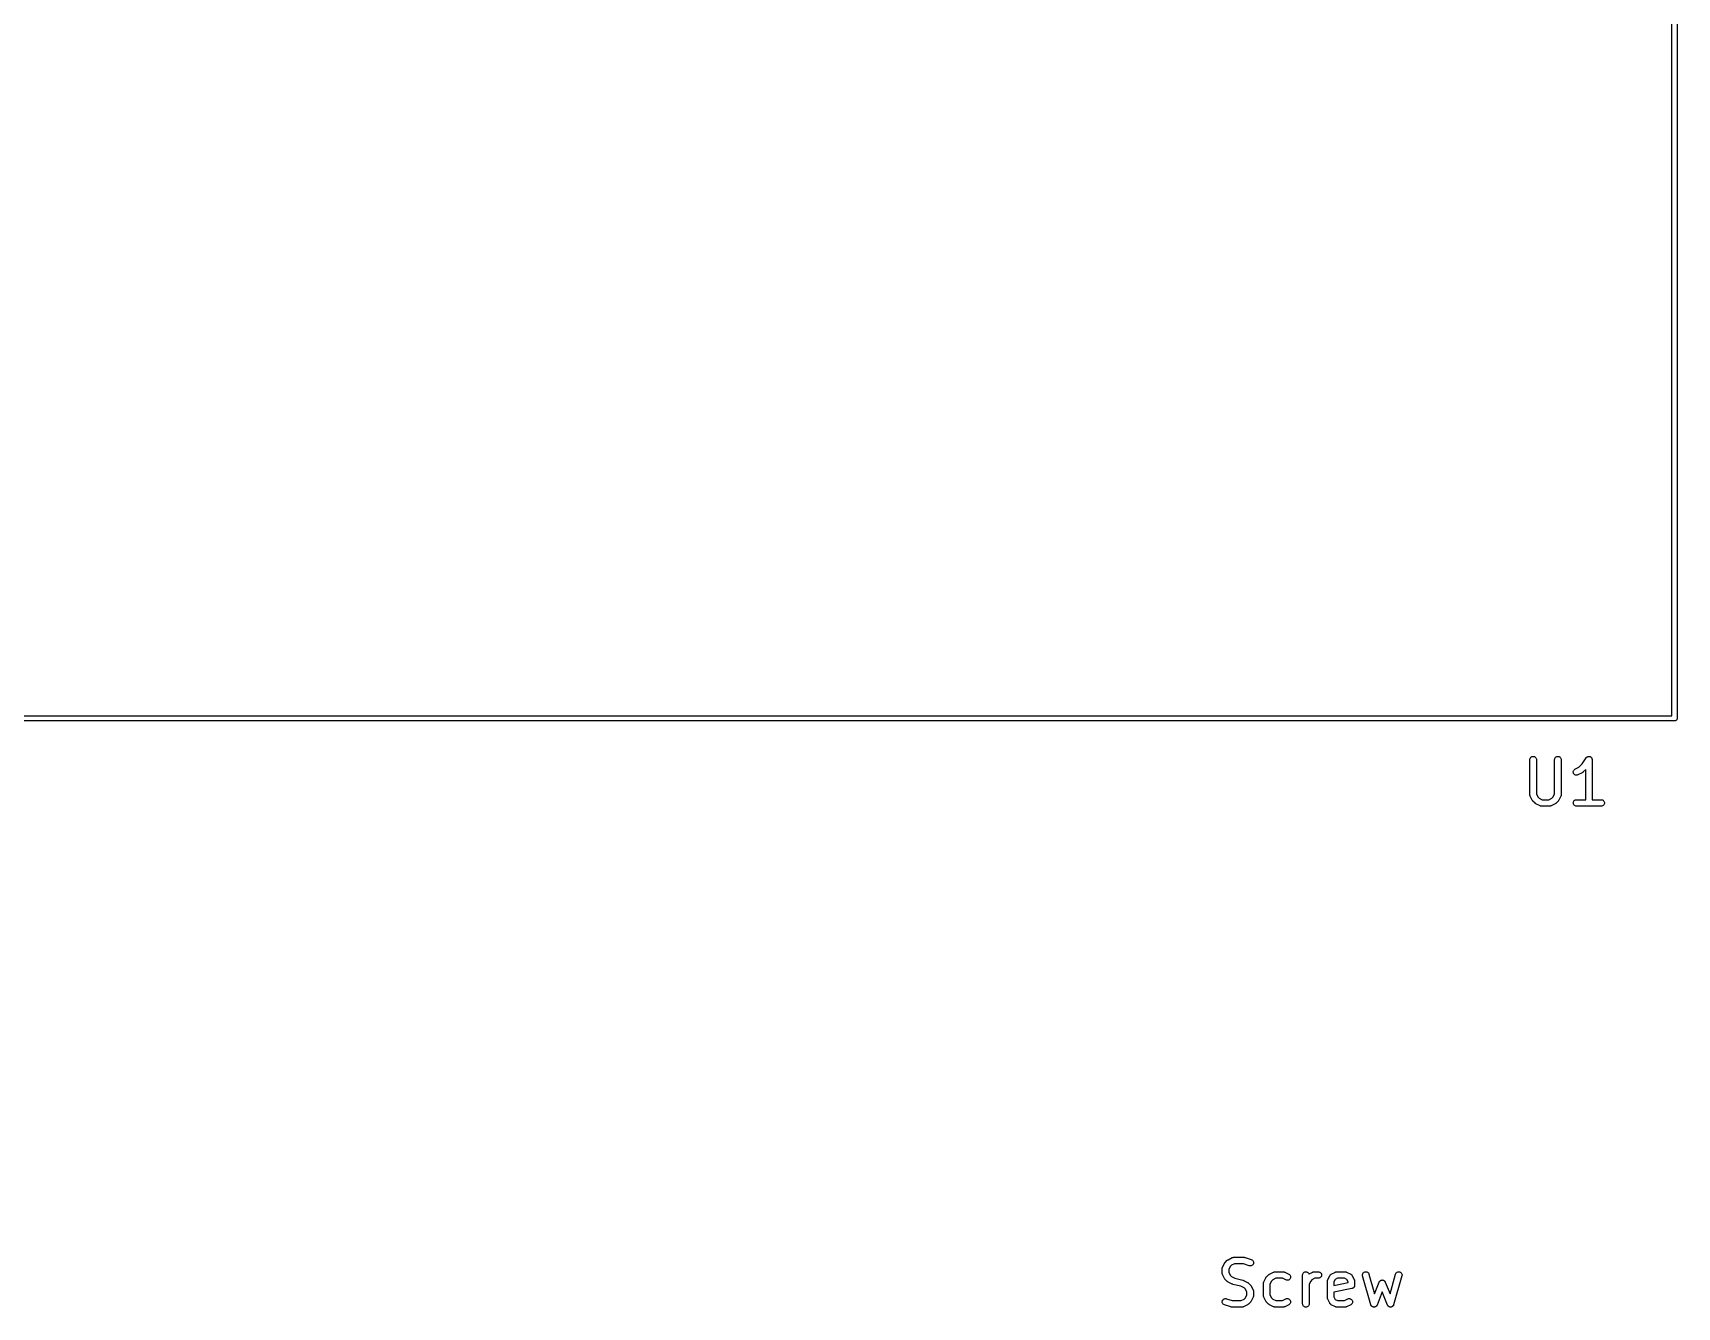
# Model space of a CAD drawing. Extents: x 2.6 to 14.6, y -8.5 to -1.5.
# Drawn here: x 12.909 to 14.403, y -8.12 to -6.962 of the extents above; entities that cross this region are included whole.
import ezdxf

# ---------------------------------------------------------------- set-up
doc = ezdxf.new("R2010")
doc.units = 0
doc.header["$MEASUREMENT"] = 0
doc.layers.add('BLACK', color=7, linetype='CONTINUOUS')

msp = doc.modelspace()

# ---------------------------------------------------------------- linework, layer by layer
at = {"layer": 'BLACK', "linetype": 'CONTINUOUS'}
for p, q in [((14.4035, -6.0494), (14.4035, -7.5846)), ((14.3987, -7.58235), (14.3987, -6.05165)), ((14.401, -7.58708), (11.665, -7.58708)), ((11.6673, -7.58235), (14.3987, -7.58235)), ((14.4011, -7.58709), (14.401, -7.58708)), ((14.4012, -7.58708), (14.4011, -7.58709)), ((14.4016, -7.58704), (14.4012, -7.58708)), ((14.4012, -7.58708), (14.4012, -7.58708)), ((14.402, -7.58691), (14.4016, -7.58704)), ((14.4024, -7.58669), (14.402, -7.58691)), ((14.4028, -7.58639), (14.4024, -7.58669)), ((14.4031, -7.58604), (14.4028, -7.58639)), ((14.4033, -7.58562), (14.4031, -7.58604)), ((14.4034, -7.58518), (14.4033, -7.58562)), ((14.4035, -7.58472), (14.4034, -7.58518)), ((14.4035, -7.5846), (14.4035, -7.58472)), ((14.2703, -7.62054), (14.2706, -7.6201)), ((14.2706, -7.6201), (14.2711, -7.61974)), ((14.2711, -7.61974), (14.2716, -7.61947)), ((14.2716, -7.61947), (14.2721, -7.61931)), ((14.2721, -7.61931), (14.2727, -7.61926)), ((14.2727, -7.61926), (14.2733, -7.61932)), ((14.2733, -7.61932), (14.2738, -7.61949)), ((14.2738, -7.61949), (14.2743, -7.61976)), ((14.2743, -7.61976), (14.2748, -7.62013)), ((14.2748, -7.62013), (14.2751, -7.62058)), ((14.2927, -7.62054), (14.2931, -7.6201)), ((14.2931, -7.6201), (14.2936, -7.61974)), ((14.2936, -7.61974), (14.2941, -7.61947)), ((14.2941, -7.61947), (14.2946, -7.61931)), ((14.2946, -7.61931), (14.2952, -7.61926)), ((14.2952, -7.61926), (14.2958, -7.61932)), ((14.2958, -7.61932), (14.2963, -7.61949)), ((14.2963, -7.61949), (14.2968, -7.61976)), ((14.2968, -7.61976), (14.2973, -7.62013)), ((14.2973, -7.62013), (14.2976, -7.62058)), ((14.3209, -7.62054), (14.3211, -7.62032)), ((14.3211, -7.62032), (14.3212, -7.6201)), ((14.3212, -7.6201), (14.3215, -7.61991)), ((14.3212, -7.6201), (14.3212, -7.6201)), ((14.3212, -7.6201), (14.3212, -7.6201)), ((14.3215, -7.61991), (14.3217, -7.61974)), ((14.3217, -7.61974), (14.322, -7.6196)), ((14.3217, -7.61974), (14.3217, -7.61974)), ((14.3217, -7.61974), (14.3217, -7.61974)), ((14.322, -7.6196), (14.3222, -7.61947)), ((14.3222, -7.61947), (14.3225, -7.61939)), ((14.3222, -7.61947), (14.3222, -7.61947)), ((14.3222, -7.61947), (14.3222, -7.61947)), ((14.3225, -7.61939), (14.3228, -7.61931)), ((14.3228, -7.61931), (14.323, -7.61929)), ((14.3228, -7.61931), (14.3228, -7.61931)), ((14.3228, -7.61931), (14.3228, -7.61931)), ((14.323, -7.61929), (14.3233, -7.61926)), ((14.3233, -7.61926), (14.3233, -7.61926)), ((14.3233, -7.61926), (14.3236, -7.61929)), ((14.3233, -7.61926), (14.3233, -7.61926)), ((14.3236, -7.61929), (14.3239, -7.61932)), ((14.3239, -7.61932), (14.3239, -7.61932)), ((14.3239, -7.61932), (14.3239, -7.61932)), ((14.3239, -7.61932), (14.3242, -7.61941)), ((14.3242, -7.61941), (14.3245, -7.61949)), ((14.3245, -7.61949), (14.3245, -7.61949)), ((14.3245, -7.61949), (14.3245, -7.61949)), ((14.3245, -7.61949), (14.3247, -7.61963)), ((14.3247, -7.61963), (14.325, -7.61976)), ((14.325, -7.61976), (14.325, -7.61977)), ((14.325, -7.61977), (14.325, -7.61977)), ((14.325, -7.61977), (14.3252, -7.61995)), ((14.3252, -7.61995), (14.3254, -7.62013)), ((14.3254, -7.62013), (14.3254, -7.62013)), ((14.3254, -7.62013), (14.3254, -7.62013)), ((14.3254, -7.62013), (14.3256, -7.62037)), ((14.3256, -7.62037), (14.3258, -7.62058)), ((14.2697, -7.62217), (14.2698, -7.6216)), ((14.2697, -7.62221), (14.2697, -7.62217)), ((14.2697, -7.65408), (14.2697, -7.62221)), ((14.2698, -7.6216), (14.27, -7.62105)), ((14.27, -7.62105), (14.2703, -7.62054)), ((14.2751, -7.62058), (14.2754, -7.62109)), ((14.2754, -7.62109), (14.2756, -7.62164)), ((14.2756, -7.62164), (14.2756, -7.62221)), ((14.2756, -7.62221), (14.2756, -7.65339)), ((14.2922, -7.62217), (14.2923, -7.6216)), ((14.2922, -7.62221), (14.2922, -7.62217)), ((14.2922, -7.65339), (14.2922, -7.62221)), ((14.2923, -7.6216), (14.2925, -7.62105)), ((14.2925, -7.62105), (14.2927, -7.62054)), ((14.2976, -7.62058), (14.2979, -7.62109)), ((14.2979, -7.62109), (14.2981, -7.62164)), ((14.2981, -7.62164), (14.2981, -7.62221)), ((14.2981, -7.62221), (14.2981, -7.65408)), ((14.3091, -7.63308), (14.3093, -7.63252)), ((14.3091, -7.63365), (14.3091, -7.63308)), ((14.3092, -7.63422), (14.3091, -7.63365)), ((14.3094, -7.63476), (14.3092, -7.63422)), ((14.3093, -7.63252), (14.3095, -7.63199)), ((14.3097, -7.63525), (14.3094, -7.63476)), ((14.3095, -7.63199), (14.3098, -7.63152)), ((14.3101, -7.63567), (14.3097, -7.63525)), ((14.3098, -7.63152), (14.3103, -7.63113)), ((14.3103, -7.63113), (14.3107, -7.63082)), ((14.3107, -7.63082), (14.3141, -7.62916)), ((14.3171, -7.63423), (14.3134, -7.6361)), ((14.3141, -7.62916), (14.3173, -7.62595)), ((14.3173, -7.63414), (14.3171, -7.63423)), ((14.3173, -7.62595), (14.3209, -7.62057)), ((14.3174, -7.63406), (14.3173, -7.63414)), ((14.3175, -7.63399), (14.3174, -7.63406)), ((14.3176, -7.63392), (14.3175, -7.63399)), ((14.3177, -7.63381), (14.3176, -7.63392)), ((14.3179, -7.6337), (14.3177, -7.63381)), ((14.3204, -7.63122), (14.3179, -7.63367)), ((14.3179, -7.63367), (14.3179, -7.6337)), ((14.3204, -7.65863), (14.3204, -7.63122)), ((14.3209, -7.62057), (14.3209, -7.62054)), ((14.3209, -7.62054), (14.3209, -7.62054)), ((14.3209, -7.62054), (14.3209, -7.62054)), ((14.3209, -7.62054), (14.3209, -7.62054)), ((14.3258, -7.62058), (14.3258, -7.62058)), ((14.3258, -7.62058), (14.3258, -7.62058)), ((14.3258, -7.62058), (14.3259, -7.62086)), ((14.3259, -7.62086), (14.326, -7.62109)), ((14.326, -7.62109), (14.326, -7.62109)), ((14.326, -7.62109), (14.326, -7.62109)), ((14.326, -7.62109), (14.3261, -7.62137)), ((14.3261, -7.62137), (14.3262, -7.62164)), ((14.3262, -7.62164), (14.3262, -7.62164)), ((14.3262, -7.62164), (14.3262, -7.62164)), ((14.3262, -7.62164), (14.3262, -7.62193)), ((14.3262, -7.62193), (14.3263, -7.62221)), ((14.3263, -7.62221), (14.3263, -7.65863)), ((14.3106, -7.63601), (14.3101, -7.63567)), ((14.3111, -7.63625), (14.3106, -7.63601)), ((14.3117, -7.63639), (14.3111, -7.63625)), ((14.3122, -7.63641), (14.3117, -7.63639)), ((14.3128, -7.63632), (14.3122, -7.63641)), ((14.3133, -7.63612), (14.3128, -7.63632)), ((14.3134, -7.6361), (14.3133, -7.63612)), ((14.2697, -7.65417), (14.2697, -7.65408)), ((14.2697, -7.65426), (14.2697, -7.65417)), ((14.2698, -7.65446), (14.2697, -7.65426)), ((14.2698, -7.65466), (14.2698, -7.65446)), ((14.2698, -7.65474), (14.2698, -7.65466)), ((14.2698, -7.65483), (14.2698, -7.65474)), ((14.2699, -7.65501), (14.2698, -7.65483)), ((14.27, -7.65521), (14.2699, -7.65501)), ((14.27, -7.65528), (14.27, -7.65521)), ((14.27, -7.65537), (14.27, -7.65528)), ((14.27, -7.6554), (14.27, -7.65537)), ((14.2719, -7.65915), (14.27, -7.6554)), ((14.272, -7.65929), (14.2719, -7.65915)), ((14.2721, -7.65944), (14.272, -7.65929)), ((14.2722, -7.65954), (14.2721, -7.65944)), ((14.2722, -7.65964), (14.2722, -7.65954)), ((14.2723, -7.65976), (14.2722, -7.65964)), ((14.2724, -7.65989), (14.2723, -7.65976)), ((14.2725, -7.65992), (14.2724, -7.65989)), ((14.2744, -7.6618), (14.2725, -7.65992)), ((14.2745, -7.6619), (14.2744, -7.6618)), ((14.2746, -7.66202), (14.2745, -7.6619)), ((14.2747, -7.66208), (14.2746, -7.66202)), ((14.2748, -7.66216), (14.2747, -7.66208)), ((14.2749, -7.66224), (14.2748, -7.66216)), ((14.2751, -7.66233), (14.2749, -7.66224)), ((14.2751, -7.66235), (14.2751, -7.66233)), ((14.2789, -7.66422), (14.2751, -7.66235)), ((14.2756, -7.65339), (14.277, -7.65608)), ((14.277, -7.65608), (14.2782, -7.65728)), ((14.2782, -7.65728), (14.2809, -7.65863)), ((14.2789, -7.66425), (14.2789, -7.66422)), ((14.279, -7.6643), (14.2789, -7.66425)), ((14.2792, -7.66436), (14.279, -7.6643)), ((14.2794, -7.66443), (14.2792, -7.66436)), ((14.2795, -7.66444), (14.2794, -7.66443)), ((14.2796, -7.66447), (14.2795, -7.66444)), ((14.2798, -7.66449), (14.2796, -7.66447)), ((14.28, -7.66453), (14.2798, -7.66449)), ((14.2801, -7.66452), (14.28, -7.66453)), ((14.2801, -7.66453), (14.2801, -7.66452)), ((14.2802, -7.66453), (14.2801, -7.66453)), ((14.2877, -7.66453), (14.2802, -7.66453)), ((14.2809, -7.65863), (14.287, -7.65863)), ((14.287, -7.65863), (14.2897, -7.65728)), ((14.2878, -7.66453), (14.2877, -7.66453)), ((14.2879, -7.66453), (14.2878, -7.66453)), ((14.2881, -7.6645), (14.2879, -7.66453)), ((14.2883, -7.66448), (14.2881, -7.6645)), ((14.2884, -7.66444), (14.2883, -7.66445)), ((14.2883, -7.66445), (14.2883, -7.66448)), ((14.2886, -7.66437), (14.2884, -7.66444)), ((14.2888, -7.66431), (14.2886, -7.66437)), ((14.2889, -7.66427), (14.2888, -7.66431)), ((14.289, -7.66424), (14.2889, -7.66427)), ((14.2928, -7.66235), (14.289, -7.66422)), ((14.289, -7.66422), (14.289, -7.66424)), ((14.2897, -7.65728), (14.2909, -7.65608)), ((14.2909, -7.65608), (14.2922, -7.65339)), ((14.2929, -7.66226), (14.2928, -7.66235)), ((14.293, -7.66218), (14.2929, -7.66226)), ((14.2931, -7.66211), (14.293, -7.66218)), ((14.2932, -7.66204), (14.2931, -7.66211)), ((14.2934, -7.66193), (14.2932, -7.66204)), ((14.2935, -7.66182), (14.2934, -7.66193)), ((14.2954, -7.65992), (14.2935, -7.6618)), ((14.2935, -7.6618), (14.2935, -7.66182)), ((14.2955, -7.65979), (14.2954, -7.65992)), ((14.2956, -7.65967), (14.2955, -7.65979)), ((14.2957, -7.65957), (14.2956, -7.65967)), ((14.2958, -7.65947), (14.2957, -7.65957)), ((14.2959, -7.65919), (14.2958, -7.65933)), ((14.2958, -7.65933), (14.2958, -7.65947)), ((14.296, -7.65915), (14.2959, -7.65919)), ((14.2978, -7.6554), (14.296, -7.65915)), ((14.2979, -7.65532), (14.2978, -7.6554)), ((14.298, -7.65505), (14.2979, -7.65525)), ((14.2979, -7.65525), (14.2979, -7.65532)), ((14.2981, -7.6547), (14.298, -7.65478)), ((14.298, -7.65478), (14.298, -7.65487)), ((14.298, -7.65487), (14.298, -7.65505)), ((14.2981, -7.65408), (14.2981, -7.65412)), ((14.2981, -7.65412), (14.2981, -7.65421)), ((14.2981, -7.65421), (14.2981, -7.6543)), ((14.2981, -7.6543), (14.2981, -7.6545)), ((14.2981, -7.6545), (14.2981, -7.6547)), ((14.3091, -7.66156), (14.3092, -7.66099)), ((14.3092, -7.66214), (14.3091, -7.66156)), ((14.3092, -7.66099), (14.3093, -7.66044)), ((14.3093, -7.66269), (14.3092, -7.66214)), ((14.3093, -7.66044), (14.3096, -7.65993)), ((14.3096, -7.6632), (14.3093, -7.66269)), ((14.3096, -7.65993), (14.31, -7.65949)), ((14.3099, -7.66365), (14.3096, -7.6632)), ((14.3104, -7.66402), (14.3099, -7.66365)), ((14.31, -7.65949), (14.3104, -7.65912)), ((14.3104, -7.65912), (14.3109, -7.65885)), ((14.3109, -7.6643), (14.3104, -7.66402)), ((14.3109, -7.65885), (14.3115, -7.65869)), ((14.3114, -7.66447), (14.3109, -7.6643)), ((14.312, -7.66453), (14.3114, -7.66447)), ((14.3115, -7.65869), (14.3121, -7.65863)), ((14.3121, -7.66453), (14.312, -7.66453)), ((14.3121, -7.65863), (14.3204, -7.65863)), ((14.3346, -7.66453), (14.3121, -7.66453)), ((14.3263, -7.65863), (14.3346, -7.65863)), ((14.3346, -7.65863), (14.3346, -7.65863)), ((14.3346, -7.65863), (14.3352, -7.65869)), ((14.3351, -7.66448), (14.3346, -7.66453)), ((14.3357, -7.66431), (14.3351, -7.66448)), ((14.3352, -7.65869), (14.3357, -7.65887)), ((14.3357, -7.65887), (14.3362, -7.65915)), ((14.3362, -7.66404), (14.3357, -7.66431)), ((14.3362, -7.65915), (14.3367, -7.65952)), ((14.3366, -7.66368), (14.3362, -7.66404)), ((14.337, -7.66323), (14.3366, -7.66368)), ((14.3367, -7.65952), (14.337, -7.65997)), ((14.337, -7.65997), (14.3373, -7.66048)), ((14.3373, -7.66273), (14.337, -7.66323)), ((14.3373, -7.66048), (14.3375, -7.66103)), ((14.3374, -7.66218), (14.3373, -7.66273)), ((14.3375, -7.6616), (14.3374, -7.66218)), ((14.3375, -7.66103), (14.3375, -7.6616)), ((13.9904, -8.08367), (13.9923, -8.07992)), ((13.9923, -8.07988), (13.9924, -8.07974)), ((13.9923, -8.07992), (13.9923, -8.07988)), ((13.9924, -8.07974), (13.9925, -8.07959)), ((13.9925, -8.07959), (13.9926, -8.0795)), ((13.9926, -8.0794), (13.9928, -8.07928)), ((13.9926, -8.0795), (13.9926, -8.0794)), ((13.9928, -8.07928), (13.9929, -8.07915)), ((13.9929, -8.07915), (13.9947, -8.07727)), ((13.9947, -8.07727), (13.9948, -8.07725)), ((13.9948, -8.07725), (13.9949, -8.07714)), ((13.9949, -8.07714), (13.995, -8.07703)), ((13.995, -8.07703), (13.9951, -8.07696)), ((13.9951, -8.07696), (13.9952, -8.07689)), ((13.9952, -8.07689), (13.9954, -8.07681)), ((13.9954, -8.07681), (13.9955, -8.07672)), ((13.9955, -8.07672), (13.9992, -8.07485)), ((13.9974, -8.08299), (13.996, -8.08568)), ((13.9986, -8.08179), (13.9974, -8.08299)), ((14.0013, -8.08044), (13.9986, -8.08179)), ((13.9992, -8.07485), (13.9993, -8.07483)), ((13.9993, -8.07483), (13.9994, -8.0748)), ((13.9994, -8.07476), (13.9996, -8.0747)), ((13.9994, -8.0748), (13.9994, -8.07476)), ((13.9996, -8.0747), (13.9998, -8.07463)), ((13.9998, -8.07463), (13.9999, -8.07462)), ((13.9999, -8.07462), (14, -8.07459)), ((14, -8.07459), (14.0002, -8.07457)), ((14.0002, -8.07457), (14.0004, -8.07454)), ((14.0004, -8.07454), (14.0005, -8.07454)), ((14.0005, -8.07454), (14.0006, -8.07453)), ((14.0006, -8.07453), (14.0099, -8.07453)), ((14.0095, -8.08044), (14.0013, -8.08044)), ((14.0146, -8.08216), (14.0095, -8.08044)), ((14.0099, -8.07453), (14.01, -8.07453)), ((14.01, -8.07453), (14.0102, -8.07455)), ((14.0102, -8.07455), (14.0103, -8.07456)), ((14.0103, -8.07456), (14.0104, -8.07459)), ((14.0104, -8.07459), (14.0106, -8.0746)), ((14.0106, -8.0746), (14.0107, -8.07465)), ((14.0107, -8.07465), (14.0109, -8.07469)), ((14.0109, -8.07469), (14.0165, -8.07656)), ((14.0152, -8.08229), (14.0146, -8.08216)), ((14.0158, -8.08231), (14.0152, -8.08229)), ((14.0163, -8.08221), (14.0158, -8.08231)), ((14.0169, -8.08201), (14.0163, -8.08221)), ((14.0165, -8.07656), (14.0165, -8.07657)), ((14.0165, -8.07657), (14.0171, -8.07682)), ((14.0174, -8.0817), (14.0169, -8.08201)), ((14.0171, -8.07682), (14.0175, -8.07716)), ((14.0178, -8.08131), (14.0174, -8.0817)), ((14.0175, -8.07716), (14.0179, -8.07758)), ((14.0181, -8.08084), (14.0178, -8.08131)), ((14.0179, -8.07758), (14.0182, -8.07807)), ((14.0184, -8.08032), (14.0181, -8.08084)), ((14.0182, -8.07807), (14.0184, -8.07861)), ((14.0184, -8.07861), (14.0185, -8.07918)), ((14.0185, -8.07975), (14.0184, -8.08032)), ((14.0185, -8.07918), (14.0185, -8.07975)), ((13.9901, -8.08477), (13.9902, -8.08457)), ((13.9901, -8.08486), (13.9901, -8.08477)), ((13.9901, -8.08495), (13.9901, -8.08486)), ((13.9901, -8.08499), (13.9901, -8.08495)), ((13.9901, -8.08874), (13.9901, -8.08499)), ((13.9901, -8.08882), (13.9901, -8.08874)), ((13.9901, -8.08891), (13.9901, -8.08882)), ((13.9902, -8.08911), (13.9901, -8.08891)), ((13.9902, -8.0842), (13.9903, -8.08402)), ((13.9902, -8.08429), (13.9902, -8.0842)), ((13.9902, -8.08437), (13.9902, -8.08429)), ((13.9902, -8.08457), (13.9902, -8.08437)), ((13.9902, -8.08931), (13.9902, -8.08911)), ((13.9902, -8.08939), (13.9902, -8.08931)), ((13.9902, -8.08948), (13.9902, -8.08939)), ((13.9903, -8.08967), (13.9902, -8.08948)), ((13.9903, -8.08402), (13.9904, -8.08382)), ((13.9903, -8.08986), (13.9903, -8.08967)), ((13.9904, -8.08994), (13.9903, -8.08986)), ((13.9904, -8.08375), (13.9904, -8.08367)), ((13.9904, -8.08382), (13.9904, -8.08375)), ((13.9904, -8.09002), (13.9904, -8.08994)), ((13.9904, -8.09006), (13.9904, -8.09002)), ((13.9923, -8.09381), (13.9904, -8.09006)), ((13.9924, -8.09395), (13.9923, -8.09381)), ((13.9925, -8.09409), (13.9924, -8.09395)), ((13.9925, -8.09419), (13.9925, -8.09409)), ((13.9926, -8.09429), (13.9925, -8.09419)), ((13.9927, -8.09441), (13.9926, -8.09429)), ((13.9928, -8.09454), (13.9927, -8.09441)), ((13.9929, -8.09457), (13.9928, -8.09454)), ((13.9947, -8.09645), (13.9929, -8.09457)), ((13.9949, -8.09655), (13.9947, -8.09645)), ((13.995, -8.09667), (13.9949, -8.09655)), ((13.9951, -8.09674), (13.995, -8.09667)), ((13.9952, -8.09681), (13.9951, -8.09674)), ((13.9953, -8.09689), (13.9952, -8.09681)), ((13.9955, -8.09698), (13.9953, -8.09689)), ((13.9955, -8.097), (13.9955, -8.09698)), ((13.9992, -8.09888), (13.9955, -8.097)), ((13.996, -8.08568), (13.996, -8.08804)), ((13.996, -8.08804), (13.9974, -8.09074)), ((13.9974, -8.09074), (13.9986, -8.09193)), ((13.9986, -8.09193), (14.0016, -8.09345)), ((14.0016, -8.09345), (14.0088, -8.09525)), ((14.0088, -8.09525), (14.0088, -8.09526)), ((14.0088, -8.09526), (14.0088, -8.09526)), ((14.0088, -8.09526), (14.0089, -8.09526)), ((14.0089, -8.09526), (14.0091, -8.09536)), ((14.0091, -8.09536), (14.0094, -8.09546)), ((14.0094, -8.09546), (14.0094, -8.09546)), ((14.0094, -8.09546), (14.0094, -8.09547)), ((14.0094, -8.09547), (14.0131, -8.09734)), ((14.0131, -8.09734), (14.0132, -8.09736)), ((14.0132, -8.09736), (14.0133, -8.09745)), ((14.0133, -8.09745), (14.0135, -8.09753)), ((14.0135, -8.09753), (14.0136, -8.09761)), ((14.0136, -8.09761), (14.0137, -8.09768)), ((14.0137, -8.09768), (14.0138, -8.09779)), ((14.0138, -8.09779), (14.0139, -8.0979)), ((14.0139, -8.0979), (14.0158, -8.09977)), ((14.0276, -8.0979), (14.0277, -8.0977)), ((14.0276, -8.09798), (14.0276, -8.0979)), ((14.0276, -8.09807), (14.0276, -8.09798)), ((14.0276, -8.09811), (14.0276, -8.09807)), ((14.0276, -8.10936), (14.0276, -8.09811)), ((14.0277, -8.09733), (14.0278, -8.09714)), ((14.0277, -8.09741), (14.0277, -8.09733)), ((14.0277, -8.0975), (14.0277, -8.09741)), ((14.0277, -8.0977), (14.0277, -8.0975)), ((14.0278, -8.09714), (14.0279, -8.09695)), ((14.0279, -8.09679), (14.0298, -8.09304)), ((14.0279, -8.09687), (14.0279, -8.09679)), ((14.0279, -8.09695), (14.0279, -8.09687)), ((14.0298, -8.093), (14.0299, -8.09286)), ((14.0298, -8.09304), (14.0298, -8.093)), ((14.0299, -8.09286), (14.03, -8.09272)), ((14.03, -8.09272), (14.0301, -8.09262)), ((14.0301, -8.09252), (14.0302, -8.0924)), ((14.0301, -8.09262), (14.0301, -8.09252)), ((14.0302, -8.0924), (14.0304, -8.09227)), ((14.0304, -8.09227), (14.0322, -8.0904)), ((14.0322, -8.0904), (14.0323, -8.09037)), ((14.0323, -8.09037), (14.0324, -8.09027)), ((14.0324, -8.09027), (14.0325, -8.09015)), ((14.0325, -8.09015), (14.0326, -8.09009)), ((14.0326, -8.09009), (14.0327, -8.09001)), ((14.0327, -8.09001), (14.0329, -8.08993)), ((14.0329, -8.08993), (14.033, -8.08984)), ((14.033, -8.08984), (14.0367, -8.08797)), ((14.0349, -8.09611), (14.0335, -8.09881)), ((14.0361, -8.09491), (14.0349, -8.09611)), ((14.0388, -8.09356), (14.0361, -8.09491)), ((14.0367, -8.08797), (14.0368, -8.08795)), ((14.0368, -8.08795), (14.0369, -8.08792)), ((14.0369, -8.08788), (14.0371, -8.08782)), ((14.0369, -8.08792), (14.0369, -8.08788)), ((14.0371, -8.08782), (14.0373, -8.08775)), ((14.0373, -8.08775), (14.0374, -8.08774)), ((14.0374, -8.08774), (14.0375, -8.08771)), ((14.0375, -8.08771), (14.0377, -8.08769)), ((14.0377, -8.08769), (14.0379, -8.08766)), ((14.0379, -8.08766), (14.038, -8.08767)), ((14.038, -8.08767), (14.0381, -8.08766)), ((14.0381, -8.08766), (14.0456, -8.08766)), ((14.0449, -8.09356), (14.0388, -8.09356)), ((14.048, -8.09513), (14.0449, -8.09356)), ((14.0456, -8.08766), (14.0457, -8.08767)), ((14.0456, -8.08766), (14.0456, -8.08766)), ((14.0457, -8.08767), (14.0458, -8.08767)), ((14.0458, -8.08767), (14.046, -8.0877)), ((14.046, -8.0877), (14.0462, -8.08772)), ((14.0462, -8.08772), (14.0463, -8.08775)), ((14.0463, -8.08775), (14.0463, -8.08776)), ((14.0463, -8.08776), (14.0465, -8.08784)), ((14.0465, -8.08784), (14.0467, -8.0879)), ((14.0467, -8.0879), (14.0468, -8.08794)), ((14.0468, -8.08794), (14.0469, -8.08797)), ((14.0469, -8.08797), (14.0506, -8.08984)), ((14.0485, -8.09533), (14.048, -8.09513)), ((14.0491, -8.09543), (14.0485, -8.09533)), ((14.0497, -8.09542), (14.0491, -8.09543)), ((14.0502, -8.09529), (14.0497, -8.09542)), ((14.0508, -8.09506), (14.0502, -8.09529)), ((14.0506, -8.08984), (14.0507, -8.08986)), ((14.0507, -8.08986), (14.0512, -8.09018)), ((14.0512, -8.09473), (14.0508, -8.09506)), ((14.0512, -8.09018), (14.0516, -8.09058)), ((14.0516, -8.09431), (14.0512, -8.09473)), ((14.0516, -8.09058), (14.0519, -8.09105)), ((14.0519, -8.09382), (14.0516, -8.09431)), ((14.0519, -8.09105), (14.0521, -8.09158)), ((14.0522, -8.09329), (14.0519, -8.09382)), ((14.0521, -8.09158), (14.0522, -8.09214)), ((14.0522, -8.09214), (14.0523, -8.09272)), ((14.0523, -8.09272), (14.0522, -8.09329)), ((14.0632, -8.09057), (14.0633, -8.09)), ((14.0632, -8.09061), (14.0632, -8.09057)), ((14.0632, -8.11686), (14.0632, -8.09061)), ((14.0633, -8.09), (14.0635, -8.08945)), ((14.0635, -8.08945), (14.0638, -8.08894)), ((14.0638, -8.08894), (14.0641, -8.0885)), ((14.0641, -8.0885), (14.0646, -8.08814)), ((14.0646, -8.08814), (14.0651, -8.08787)), ((14.0651, -8.08787), (14.0656, -8.08771)), ((14.0656, -8.08771), (14.0662, -8.08766)), ((14.0662, -8.08766), (14.0668, -8.08772)), ((14.0668, -8.08772), (14.0673, -8.08789)), ((14.0673, -8.08789), (14.0678, -8.08816)), ((14.0678, -8.08816), (14.0683, -8.08853)), ((14.0683, -8.08853), (14.0686, -8.08898)), ((14.0686, -8.08898), (14.0689, -8.08949)), ((14.0689, -8.08949), (14.069, -8.08967)), ((14.069, -8.08967), (14.0724, -8.08797)), ((14.0705, -8.09611), (14.0691, -8.09881)), ((14.0717, -8.09491), (14.0705, -8.09611)), ((14.0744, -8.09356), (14.0717, -8.09491)), ((14.0724, -8.08795), (14.0725, -8.08792)), ((14.0724, -8.08797), (14.0724, -8.08795)), ((14.0725, -8.08792), (14.0726, -8.08788)), ((14.0726, -8.08788), (14.0728, -8.08782)), ((14.0728, -8.08782), (14.0729, -8.08775)), ((14.0729, -8.08775), (14.073, -8.08774)), ((14.073, -8.08774), (14.0731, -8.08771)), ((14.0731, -8.08771), (14.0733, -8.08769)), ((14.0733, -8.08769), (14.0735, -8.08766)), ((14.0735, -8.08766), (14.0736, -8.08767)), ((14.0736, -8.08767), (14.0737, -8.08766)), ((14.0737, -8.08766), (14.0774, -8.08766)), ((14.0774, -8.09356), (14.0744, -8.09356)), ((14.0774, -8.08766), (14.0775, -8.08766)), ((14.078, -8.09351), (14.0774, -8.09356)), ((14.0775, -8.08766), (14.078, -8.08772)), ((14.078, -8.08772), (14.0786, -8.0879)), ((14.0786, -8.09334), (14.078, -8.09351)), ((14.0786, -8.0879), (14.0791, -8.08817)), ((14.0791, -8.09307), (14.0786, -8.09334)), ((14.0791, -8.08817), (14.0795, -8.08854)), ((14.0795, -8.09271), (14.0791, -8.09307)), ((14.0795, -8.08854), (14.0799, -8.08899)), ((14.0799, -8.09226), (14.0795, -8.09271)), ((14.0799, -8.08899), (14.0802, -8.0895)), ((14.0802, -8.09176), (14.0799, -8.09226)), ((14.0802, -8.0895), (14.0803, -8.09006)), ((14.0803, -8.0912), (14.0802, -8.09176)), ((14.0803, -8.09006), (14.0804, -8.09063)), ((14.0804, -8.09063), (14.0803, -8.0912)), ((14.0857, -8.09602), (14.0858, -8.09582)), ((14.0857, -8.09611), (14.0857, -8.09602)), ((14.0857, -8.09619), (14.0857, -8.09611)), ((14.0857, -8.09624), (14.0857, -8.09619)), ((14.0857, -8.11123), (14.0857, -8.09624)), ((14.0858, -8.09545), (14.0859, -8.09526)), ((14.0858, -8.09554), (14.0858, -8.09545)), ((14.0858, -8.09562), (14.0858, -8.09554)), ((14.0858, -8.09582), (14.0858, -8.09562)), ((14.0859, -8.09526), (14.086, -8.09507)), ((14.086, -8.09491), (14.0879, -8.09117)), ((14.086, -8.095), (14.086, -8.09491)), ((14.086, -8.09507), (14.086, -8.095)), ((14.0879, -8.09113), (14.088, -8.09107)), ((14.0879, -8.09117), (14.0879, -8.09113)), ((14.088, -8.09102), (14.0881, -8.09083)), ((14.088, -8.09107), (14.088, -8.09102)), ((14.0881, -8.09083), (14.0883, -8.09064)), ((14.0883, -8.09055), (14.0885, -8.09039)), ((14.0883, -8.0906), (14.0883, -8.09055)), ((14.0883, -8.09064), (14.0883, -8.0906)), ((14.0885, -8.09039), (14.0887, -8.09023)), ((14.0887, -8.0902), (14.0888, -8.09015)), ((14.0887, -8.09023), (14.0887, -8.0902)), ((14.0888, -8.09015), (14.0889, -8.09003)), ((14.0889, -8.09003), (14.0891, -8.0899)), ((14.0891, -8.0899), (14.0892, -8.08988)), ((14.0892, -8.08984), (14.093, -8.08797)), ((14.0892, -8.08988), (14.0892, -8.08984)), ((14.0928, -8.09469), (14.0916, -8.09693)), ((14.0916, -8.09693), (14.0916, -8.10013)), ((14.0916, -8.10013), (14.1045, -8.09756)), ((14.095, -8.09356), (14.0928, -8.09469)), ((14.093, -8.08795), (14.0931, -8.08792)), ((14.093, -8.08797), (14.093, -8.08795)), ((14.0931, -8.08792), (14.0932, -8.08788)), ((14.0932, -8.08788), (14.0934, -8.08782)), ((14.0934, -8.08782), (14.0936, -8.08775)), ((14.0936, -8.08775), (14.0937, -8.08774)), ((14.0937, -8.08771), (14.0939, -8.08769)), ((14.0937, -8.08774), (14.0937, -8.08771)), ((14.0939, -8.08769), (14.0941, -8.08766)), ((14.0941, -8.08766), (14.0942, -8.08767)), ((14.0942, -8.08767), (14.0943, -8.08766)), ((14.0943, -8.08766), (14.1018, -8.08766)), ((14.1011, -8.09356), (14.095, -8.09356)), ((14.1034, -8.09469), (14.1011, -8.09356)), ((14.1018, -8.08766), (14.1019, -8.08767)), ((14.1018, -8.08766), (14.1018, -8.08766)), ((14.1019, -8.08767), (14.102, -8.08767)), ((14.102, -8.08767), (14.1022, -8.0877)), ((14.1022, -8.0877), (14.1024, -8.08772)), ((14.1024, -8.08772), (14.1025, -8.08775)), ((14.1025, -8.08775), (14.1026, -8.08776)), ((14.1026, -8.08776), (14.1028, -8.08784)), ((14.1028, -8.08784), (14.103, -8.0879)), ((14.103, -8.0879), (14.103, -8.08794)), ((14.103, -8.08794), (14.1031, -8.08797)), ((14.1031, -8.08797), (14.1069, -8.08984)), ((14.1045, -8.09693), (14.1034, -8.09469)), ((14.1045, -8.09756), (14.1045, -8.09693)), ((14.1069, -8.08984), (14.1069, -8.08986)), ((14.1069, -8.08986), (14.107, -8.0899)), ((14.107, -8.0899), (14.107, -8.08992)), ((14.107, -8.08992), (14.1072, -8.09005)), ((14.1072, -8.09005), (14.1074, -8.09018)), ((14.1074, -8.09018), (14.1074, -8.09022)), ((14.1074, -8.09022), (14.1075, -8.09026)), ((14.1075, -8.09026), (14.1077, -8.09042)), ((14.1077, -8.09042), (14.1078, -8.09058)), ((14.1078, -8.09058), (14.1078, -8.09063)), ((14.1078, -8.09063), (14.1079, -8.09068)), ((14.1079, -8.09068), (14.108, -8.09087)), ((14.108, -8.09087), (14.1081, -8.09105)), ((14.1081, -8.09105), (14.1082, -8.09111)), ((14.1082, -8.09111), (14.1082, -8.09117)), ((14.1082, -8.09117), (14.1101, -8.09491)), ((14.1101, -8.09491), (14.1101, -8.09495)), ((14.1101, -8.09495), (14.1101, -8.09503)), ((14.1101, -8.09503), (14.1102, -8.09511)), ((14.1102, -8.09511), (14.1102, -8.0953)), ((14.1102, -8.0953), (14.1103, -8.09549)), ((14.1103, -8.09549), (14.1103, -8.09558)), ((14.1103, -8.09558), (14.1103, -8.09566)), ((14.1103, -8.09566), (14.1103, -8.09586)), ((14.1103, -8.09586), (14.1104, -8.09606)), ((14.1104, -8.09606), (14.1104, -8.09615)), ((14.1104, -8.09615), (14.1104, -8.09624)), ((14.1104, -8.09624), (14.1104, -8.09998)), ((14.1176, -8.09024), (14.1178, -8.08968)), ((14.1176, -8.09081), (14.1176, -8.09024)), ((14.1177, -8.09138), (14.1176, -8.09081)), ((14.1177, -8.09142), (14.1177, -8.09138)), ((14.1252, -8.11767), (14.1177, -8.09142)), ((14.1178, -8.08968), (14.118, -8.08915)), ((14.118, -8.08915), (14.1183, -8.08868)), ((14.1183, -8.08868), (14.1187, -8.08828)), ((14.1187, -8.08828), (14.1192, -8.08797)), ((14.1192, -8.08797), (14.1198, -8.08777)), ((14.1198, -8.08777), (14.1203, -8.08767)), ((14.1203, -8.08767), (14.1209, -8.08768)), ((14.1209, -8.08768), (14.1215, -8.0878)), ((14.1215, -8.0878), (14.122, -8.08803)), ((14.122, -8.08803), (14.1225, -8.08836)), ((14.1225, -8.08836), (14.1229, -8.08878)), ((14.1229, -8.08878), (14.1232, -8.08926)), ((14.1232, -8.08926), (14.1234, -8.0898)), ((14.1234, -8.0898), (14.1285, -8.10774)), ((14.1285, -8.10774), (14.1328, -8.09701)), ((14.1328, -8.09695), (14.1329, -8.09692)), ((14.1328, -8.09698), (14.1328, -8.09695)), ((14.1328, -8.09701), (14.1328, -8.09698)), ((14.1329, -8.09692), (14.133, -8.09669)), ((14.133, -8.09669), (14.1331, -8.09647)), ((14.1331, -8.09642), (14.1333, -8.09622)), ((14.1331, -8.09644), (14.1331, -8.09642)), ((14.1331, -8.09647), (14.1331, -8.09644)), ((14.1333, -8.09622), (14.1335, -8.09602)), ((14.1335, -8.09598), (14.1337, -8.09582)), ((14.1335, -8.096), (14.1335, -8.09598)), ((14.1335, -8.09602), (14.1335, -8.096)), ((14.1337, -8.09582), (14.1339, -8.09566)), ((14.1339, -8.09564), (14.134, -8.09562)), ((14.1339, -8.09566), (14.1339, -8.09564)), ((14.134, -8.09562), (14.1342, -8.09551)), ((14.1342, -8.09551), (14.1344, -8.09538)), ((14.1344, -8.09537), (14.1345, -8.09536)), ((14.1344, -8.09538), (14.1344, -8.09537)), ((14.1345, -8.09536), (14.1347, -8.09529)), ((14.1347, -8.09529), (14.135, -8.09522)), ((14.135, -8.0952), (14.1353, -8.09518)), ((14.135, -8.09521), (14.135, -8.0952)), ((14.135, -8.09522), (14.135, -8.09521)), ((14.1353, -8.09518), (14.1355, -8.09516)), ((14.1355, -8.09516), (14.1356, -8.09516)), ((14.1356, -8.09516), (14.1356, -8.09516)), ((14.1356, -8.09516), (14.1359, -8.09519)), ((14.1359, -8.09519), (14.1361, -8.09521)), ((14.1361, -8.09521), (14.1361, -8.09522)), ((14.1361, -8.09522), (14.1362, -8.09522)), ((14.1362, -8.09522), (14.1364, -8.0953)), ((14.1364, -8.0953), (14.1367, -8.09538)), ((14.1367, -8.09538), (14.1367, -8.09539)), ((14.1367, -8.09539), (14.1367, -8.0954)), ((14.1367, -8.0954), (14.137, -8.09552)), ((14.137, -8.09552), (14.1372, -8.09564)), ((14.1372, -8.09564), (14.1372, -8.09566)), ((14.1372, -8.09566), (14.1372, -8.09568)), ((14.1372, -8.09568), (14.1374, -8.09584)), ((14.1374, -8.09584), (14.1376, -8.09601)), ((14.1376, -8.09601), (14.1376, -8.09603)), ((14.1376, -8.09603), (14.1377, -8.09605)), ((14.1377, -8.09605), (14.1378, -8.09625)), ((14.1378, -8.09625), (14.138, -8.09645)), ((14.138, -8.09645), (14.138, -8.09648)), ((14.138, -8.09648), (14.138, -8.0965)), ((14.138, -8.0965), (14.1381, -8.09673)), ((14.1381, -8.09673), (14.1383, -8.09696)), ((14.1383, -8.09696), (14.1383, -8.09699)), ((14.1383, -8.09699), (14.1383, -8.09701)), ((14.1383, -8.09701), (14.1426, -8.10774)), ((14.1426, -8.10774), (14.1477, -8.0898)), ((14.1534, -8.09142), (14.1459, -8.11767)), ((14.1477, -8.08976), (14.1479, -8.08923)), ((14.1477, -8.0898), (14.1477, -8.08976)), ((14.1479, -8.08923), (14.1483, -8.08875)), ((14.1483, -8.08875), (14.1487, -8.08834)), ((14.1487, -8.08834), (14.1491, -8.08801)), ((14.1491, -8.08801), (14.1497, -8.08779)), ((14.1497, -8.08779), (14.1502, -8.08767)), ((14.1502, -8.08767), (14.1508, -8.08767)), ((14.1508, -8.08767), (14.1514, -8.08778)), ((14.1514, -8.08778), (14.1519, -8.08799)), ((14.1519, -8.08799), (14.1524, -8.08831)), ((14.1524, -8.08831), (14.1528, -8.08871)), ((14.1528, -8.08871), (14.1531, -8.08919)), ((14.1531, -8.08919), (14.1534, -8.08972)), ((14.1534, -8.08972), (14.1535, -8.09028)), ((14.1535, -8.09086), (14.1534, -8.09142)), ((14.1535, -8.09028), (14.1535, -8.09086)), ((13.9903, -8.11403), (13.9905, -8.1135)), ((13.9905, -8.1135), (13.9909, -8.11304)), ((13.9909, -8.11304), (13.9913, -8.11264)), ((13.9913, -8.11264), (13.9918, -8.11234)), ((13.9918, -8.11234), (13.9923, -8.11213)), ((13.9923, -8.11213), (13.9929, -8.11204)), ((13.9929, -8.11204), (13.9934, -8.11205)), ((13.9934, -8.11205), (13.994, -8.11218)), ((13.994, -8.11218), (13.9992, -8.1139)), ((13.9993, -8.09888), (13.9992, -8.09888)), ((13.9993, -8.09889), (13.9993, -8.09888)), ((13.9995, -8.09898), (13.9993, -8.09889)), ((13.9998, -8.09908), (13.9995, -8.09898)), ((13.9998, -8.09909), (13.9998, -8.09908)), ((13.9998, -8.09908), (13.9998, -8.09908)), ((13.9999, -8.0991), (13.9998, -8.09909)), ((14.007, -8.1009), (13.9999, -8.0991)), ((14.0101, -8.10241), (14.007, -8.1009)), ((14.0074, -8.1139), (14.0101, -8.11256)), ((14.0113, -8.10361), (14.0101, -8.10241)), ((14.0101, -8.11256), (14.0113, -8.11136)), ((14.0126, -8.10631), (14.0113, -8.10361)), ((14.0113, -8.11136), (14.0126, -8.10866)), ((14.0126, -8.10866), (14.0126, -8.10631)), ((14.0158, -8.09977), (14.0158, -8.0998)), ((14.0158, -8.0998), (14.0159, -8.09993)), ((14.0159, -8.09993), (14.016, -8.10005)), ((14.016, -8.10005), (14.0161, -8.10016)), ((14.0161, -8.10016), (14.0162, -8.10025)), ((14.0162, -8.10025), (14.0162, -8.1004)), ((14.0162, -8.1004), (14.0163, -8.10054)), ((14.0163, -8.10054), (14.0182, -8.10429)), ((14.0182, -8.11068), (14.0163, -8.11443)), ((14.0182, -8.10429), (14.0182, -8.10433)), ((14.0182, -8.10433), (14.0183, -8.10441)), ((14.0183, -8.11052), (14.0182, -8.1106)), ((14.0182, -8.1106), (14.0182, -8.11068)), ((14.0183, -8.10441), (14.0183, -8.10448)), ((14.0183, -8.10448), (14.0184, -8.10468)), ((14.0184, -8.11014), (14.0183, -8.11033)), ((14.0183, -8.11033), (14.0183, -8.11052)), ((14.0184, -8.10468), (14.0184, -8.10487)), ((14.0184, -8.10487), (14.0184, -8.10495)), ((14.0184, -8.10495), (14.0185, -8.10504)), ((14.0185, -8.10997), (14.0184, -8.11005)), ((14.0184, -8.11005), (14.0184, -8.11014)), ((14.0185, -8.10504), (14.0185, -8.10524)), ((14.0185, -8.10524), (14.0185, -8.10544)), ((14.0185, -8.10544), (14.0185, -8.10552)), ((14.0185, -8.10552), (14.0185, -8.10561)), ((14.0185, -8.10561), (14.0185, -8.10936)), ((14.0185, -8.10936), (14.0185, -8.1094)), ((14.0185, -8.1094), (14.0185, -8.10949)), ((14.0185, -8.10949), (14.0185, -8.10957)), ((14.0185, -8.10957), (14.0185, -8.10977)), ((14.0185, -8.10977), (14.0185, -8.10997)), ((14.0276, -8.10944), (14.0276, -8.10936)), ((14.0276, -8.10953), (14.0276, -8.10944)), ((14.0277, -8.10973), (14.0276, -8.10953)), ((14.0277, -8.10993), (14.0277, -8.10973)), ((14.0277, -8.11002), (14.0277, -8.10993)), ((14.0277, -8.1101), (14.0277, -8.11002)), ((14.0278, -8.11029), (14.0277, -8.1101)), ((14.0278, -8.11048), (14.0278, -8.11029)), ((14.0279, -8.11056), (14.0278, -8.11048)), ((14.0279, -8.11064), (14.0279, -8.11056)), ((14.0279, -8.11068), (14.0279, -8.11064)), ((14.0298, -8.11443), (14.0279, -8.11068)), ((14.0335, -8.09881), (14.0335, -8.10866)), ((14.0335, -8.10866), (14.0349, -8.11136)), ((14.0349, -8.11136), (14.0361, -8.11256)), ((14.0361, -8.11256), (14.0388, -8.1139)), ((14.0449, -8.1139), (14.048, -8.11234)), ((14.048, -8.11232), (14.0486, -8.11212)), ((14.048, -8.11234), (14.048, -8.11232)), ((14.0486, -8.11212), (14.0491, -8.11204)), ((14.0491, -8.11204), (14.0497, -8.11206)), ((14.0497, -8.11206), (14.0503, -8.11219)), ((14.0503, -8.11219), (14.0508, -8.11243)), ((14.0508, -8.11243), (14.0513, -8.11277)), ((14.0513, -8.11277), (14.0517, -8.11319)), ((14.0517, -8.11319), (14.052, -8.11368)), ((14.0691, -8.09881), (14.0691, -8.11686)), ((14.0857, -8.11132), (14.0857, -8.11123)), ((14.0857, -8.11141), (14.0857, -8.11132)), ((14.0858, -8.11161), (14.0857, -8.11141)), ((14.0858, -8.11181), (14.0858, -8.11161)), ((14.0858, -8.11189), (14.0858, -8.11181)), ((14.0858, -8.11198), (14.0858, -8.11189)), ((14.0859, -8.11217), (14.0858, -8.11198)), ((14.086, -8.11236), (14.0859, -8.11217)), ((14.086, -8.11243), (14.086, -8.11236)), ((14.086, -8.11252), (14.086, -8.11243)), ((14.086, -8.11255), (14.086, -8.11252)), ((14.0879, -8.1163), (14.086, -8.11255)), ((14.108, -8.10288), (14.0916, -8.10615)), ((14.0916, -8.10615), (14.0916, -8.11054)), ((14.0916, -8.11054), (14.0928, -8.11278)), ((14.0928, -8.11278), (14.095, -8.1139)), ((14.1011, -8.1139), (14.1042, -8.11234)), ((14.1042, -8.11234), (14.1043, -8.11232)), ((14.1043, -8.11232), (14.1048, -8.11212)), ((14.1048, -8.11212), (14.1054, -8.11204)), ((14.1054, -8.11204), (14.106, -8.11206)), ((14.106, -8.11206), (14.1065, -8.11219)), ((14.1065, -8.11219), (14.107, -8.11243)), ((14.107, -8.11243), (14.1075, -8.11277)), ((14.1075, -8.11277), (14.1079, -8.11319)), ((14.1079, -8.11319), (14.1082, -8.11368)), ((14.1083, -8.1028), (14.108, -8.10288)), ((14.1085, -8.10272), (14.1083, -8.1028)), ((14.1086, -8.10271), (14.1085, -8.10272)), ((14.1085, -8.10272), (14.1085, -8.10272)), ((14.1088, -8.10258), (14.1086, -8.10271)), ((14.109, -8.10246), (14.1088, -8.10258)), ((14.1091, -8.10245), (14.109, -8.10246)), ((14.1093, -8.10227), (14.1091, -8.10244)), ((14.1091, -8.10244), (14.1091, -8.10245)), ((14.1095, -8.10209), (14.1093, -8.10227)), ((14.1097, -8.10187), (14.1095, -8.10208)), ((14.1095, -8.10208), (14.1095, -8.10208)), ((14.1095, -8.10208), (14.1095, -8.10209)), ((14.1099, -8.10165), (14.1097, -8.10187)), ((14.11, -8.10139), (14.1099, -8.10163)), ((14.1099, -8.10163), (14.1099, -8.10164)), ((14.1099, -8.10164), (14.1099, -8.10165)), ((14.1101, -8.10115), (14.11, -8.10139)), ((14.1102, -8.10112), (14.1101, -8.10114)), ((14.1101, -8.10114), (14.1101, -8.10115)), ((14.1103, -8.1006), (14.1102, -8.10086)), ((14.1102, -8.10086), (14.1102, -8.10112)), ((14.1104, -8.1003), (14.1103, -8.10057)), ((14.1103, -8.10057), (14.1103, -8.10059)), ((14.1103, -8.10059), (14.1103, -8.1006)), ((14.1104, -8.09998), (14.1104, -8.1)), ((14.1104, -8.1), (14.1104, -8.1)), ((14.1104, -8.1), (14.1104, -8.1)), ((14.1104, -8.1), (14.1104, -8.10003)), ((14.1104, -8.10003), (14.1104, -8.1003)), ((14.1356, -8.10606), (14.1308, -8.11795)), ((14.1403, -8.11795), (14.1356, -8.10606)), ((13.9901, -8.11459), (13.9903, -8.11403)), ((13.9901, -8.11517), (13.9901, -8.11459)), ((13.9902, -8.11574), (13.9901, -8.11517)), ((13.9904, -8.11628), (13.9902, -8.11574)), ((13.9907, -8.11677), (13.9904, -8.11628)), ((13.9911, -8.11719), (13.9907, -8.11677)), ((13.9916, -8.11753), (13.9911, -8.11719)), ((13.9921, -8.11777), (13.9916, -8.11753)), ((13.9921, -8.11778), (13.9921, -8.11777)), ((13.9978, -8.11966), (13.9921, -8.11778)), ((13.9979, -8.1197), (13.9978, -8.11966)), ((13.9981, -8.11975), (13.9979, -8.1197)), ((13.9982, -8.11976), (13.9981, -8.11975)), ((13.9983, -8.11979), (13.9982, -8.11976)), ((13.9985, -8.11979), (13.9983, -8.11979)), ((13.9987, -8.11981), (13.9985, -8.11979)), ((14.0081, -8.11981), (13.9987, -8.11981)), ((13.9987, -8.11981), (13.9987, -8.11981)), ((13.9992, -8.1139), (14.0074, -8.1139)), ((14.0082, -8.1198), (14.0081, -8.11981)), ((14.0084, -8.11977), (14.0082, -8.11981)), ((14.0082, -8.11981), (14.0082, -8.1198)), ((14.0086, -8.11975), (14.0084, -8.11977)), ((14.0087, -8.11973), (14.0086, -8.11975)), ((14.0088, -8.11972), (14.0087, -8.11973)), ((14.009, -8.11965), (14.0088, -8.11972)), ((14.0092, -8.11959), (14.009, -8.11965)), ((14.0093, -8.11955), (14.0092, -8.11959)), ((14.0094, -8.11952), (14.0093, -8.11955)), ((14.0131, -8.11762), (14.0094, -8.1195)), ((14.0094, -8.1195), (14.0094, -8.11952)), ((14.0133, -8.11754), (14.0131, -8.11762)), ((14.0134, -8.11746), (14.0133, -8.11754)), ((14.0135, -8.11738), (14.0134, -8.11746)), ((14.0136, -8.11732), (14.0135, -8.11738)), ((14.0137, -8.1172), (14.0136, -8.11732)), ((14.0139, -8.1171), (14.0137, -8.1172)), ((14.0158, -8.1152), (14.0139, -8.11707)), ((14.0139, -8.11707), (14.0139, -8.1171)), ((14.0159, -8.11507), (14.0158, -8.1152)), ((14.016, -8.11495), (14.0159, -8.11507)), ((14.0161, -8.11485), (14.016, -8.11495)), ((14.0162, -8.1146), (14.0161, -8.11475)), ((14.0161, -8.11475), (14.0161, -8.11485)), ((14.0163, -8.11447), (14.0162, -8.1146)), ((14.0163, -8.11443), (14.0163, -8.11447)), ((14.0299, -8.11457), (14.0298, -8.11443)), ((14.03, -8.11472), (14.0299, -8.11457)), ((14.03, -8.11481), (14.03, -8.11472)), ((14.0301, -8.11492), (14.03, -8.11481)), ((14.0302, -8.11504), (14.0301, -8.11492)), ((14.0303, -8.11517), (14.0302, -8.11504)), ((14.0304, -8.1152), (14.0303, -8.11517)), ((14.0322, -8.11707), (14.0304, -8.1152)), ((14.0324, -8.11718), (14.0322, -8.11707)), ((14.0325, -8.11729), (14.0324, -8.11718)), ((14.0326, -8.11736), (14.0325, -8.11729)), ((14.0327, -8.11744), (14.0326, -8.11736)), ((14.0328, -8.11751), (14.0327, -8.11744)), ((14.033, -8.11761), (14.0328, -8.11751)), ((14.033, -8.11762), (14.033, -8.11761)), ((14.0367, -8.1195), (14.033, -8.11762)), ((14.0368, -8.11953), (14.0367, -8.1195)), ((14.0369, -8.11957), (14.0368, -8.11953)), ((14.0371, -8.11963), (14.0369, -8.11957)), ((14.0373, -8.1197), (14.0371, -8.11963)), ((14.0374, -8.11972), (14.0373, -8.1197)), ((14.0375, -8.11975), (14.0374, -8.11972)), ((14.0377, -8.11977), (14.0375, -8.11975)), ((14.0379, -8.1198), (14.0377, -8.11977)), ((14.038, -8.11981), (14.0379, -8.1198)), ((14.0379, -8.1198), (14.0379, -8.1198)), ((14.0381, -8.11981), (14.038, -8.11981)), ((14.0456, -8.11981), (14.0381, -8.11981)), ((14.0388, -8.1139), (14.0449, -8.1139)), ((14.0457, -8.1198), (14.0456, -8.11981)), ((14.0459, -8.11977), (14.0457, -8.11981)), ((14.0457, -8.11981), (14.0457, -8.1198)), ((14.0461, -8.11975), (14.0459, -8.11977)), ((14.0462, -8.11973), (14.0461, -8.11975)), ((14.0463, -8.11972), (14.0462, -8.11973)), ((14.0465, -8.11965), (14.0463, -8.11972)), ((14.0467, -8.11959), (14.0465, -8.11965)), ((14.0468, -8.11955), (14.0467, -8.11959)), ((14.0469, -8.1195), (14.0468, -8.11952)), ((14.0468, -8.11952), (14.0468, -8.11955)), ((14.0506, -8.11762), (14.0469, -8.1195)), ((14.0511, -8.11732), (14.0506, -8.11762)), ((14.0515, -8.11692), (14.0511, -8.11732)), ((14.0519, -8.11645), (14.0515, -8.11692)), ((14.0521, -8.11593), (14.0519, -8.11645)), ((14.052, -8.11368), (14.0522, -8.11422)), ((14.0522, -8.11536), (14.0521, -8.11593)), ((14.0522, -8.11422), (14.0523, -8.11479)), ((14.0523, -8.11479), (14.0522, -8.11536)), ((14.0633, -8.11743), (14.0632, -8.11686)), ((14.0635, -8.11798), (14.0633, -8.11743)), ((14.0637, -8.11849), (14.0635, -8.11798)), ((14.0641, -8.11894), (14.0637, -8.11849)), ((14.0645, -8.11931), (14.0641, -8.11894)), ((14.065, -8.11958), (14.0645, -8.11931)), ((14.0656, -8.11975), (14.065, -8.11958)), ((14.0662, -8.11981), (14.0656, -8.11975)), ((14.0667, -8.11976), (14.0662, -8.11981)), ((14.0673, -8.1196), (14.0667, -8.11976)), ((14.0678, -8.11933), (14.0673, -8.1196)), ((14.0683, -8.11897), (14.0678, -8.11933)), ((14.0686, -8.11853), (14.0683, -8.11897)), ((14.0689, -8.11802), (14.0686, -8.11853)), ((14.0691, -8.11747), (14.0689, -8.11802)), ((14.0691, -8.11686), (14.0691, -8.1169)), ((14.0691, -8.1169), (14.0691, -8.11747)), ((14.088, -8.11636), (14.0879, -8.1163)), ((14.088, -8.11642), (14.088, -8.11636)), ((14.0881, -8.1166), (14.088, -8.11642)), ((14.0882, -8.11679), (14.0881, -8.1166)), ((14.0883, -8.11684), (14.0882, -8.11679)), ((14.0883, -8.11689), (14.0883, -8.11684)), ((14.0885, -8.11705), (14.0883, -8.11689)), ((14.0886, -8.11721), (14.0885, -8.11705)), ((14.0887, -8.11725), (14.0886, -8.11721)), ((14.0887, -8.11729), (14.0887, -8.11725)), ((14.0889, -8.11741), (14.0887, -8.11729)), ((14.0891, -8.11754), (14.0889, -8.11741)), ((14.0891, -8.11757), (14.0891, -8.11754)), ((14.0892, -8.11761), (14.0891, -8.11757)), ((14.0892, -8.11762), (14.0892, -8.11761)), ((14.093, -8.1195), (14.0892, -8.11762)), ((14.0931, -8.11953), (14.093, -8.1195)), ((14.0931, -8.11957), (14.0931, -8.11953)), ((14.0933, -8.11963), (14.0931, -8.11957)), ((14.0935, -8.1197), (14.0933, -8.11963)), ((14.0936, -8.11972), (14.0935, -8.1197)), ((14.0937, -8.11975), (14.0936, -8.11972)), ((14.0939, -8.11977), (14.0937, -8.11975)), ((14.0941, -8.1198), (14.0939, -8.11977)), ((14.0942, -8.1198), (14.0941, -8.1198)), ((14.0943, -8.11981), (14.0942, -8.1198)), ((14.1018, -8.11981), (14.0943, -8.11981)), ((14.0943, -8.11981), (14.0943, -8.11981)), ((14.095, -8.1139), (14.1011, -8.1139)), ((14.1019, -8.1198), (14.1018, -8.11981)), ((14.102, -8.11981), (14.1019, -8.1198)), ((14.1022, -8.11977), (14.102, -8.11981)), ((14.1024, -8.11975), (14.1022, -8.11977)), ((14.1025, -8.11973), (14.1024, -8.11975)), ((14.1026, -8.11972), (14.1025, -8.11973)), ((14.1027, -8.11965), (14.1026, -8.11972)), ((14.1029, -8.11959), (14.1027, -8.11965)), ((14.103, -8.11955), (14.1029, -8.11959)), ((14.1031, -8.11952), (14.103, -8.11955)), ((14.1069, -8.11762), (14.1031, -8.1195)), ((14.1031, -8.1195), (14.1031, -8.11952)), ((14.1074, -8.11732), (14.1069, -8.11762)), ((14.1078, -8.11692), (14.1074, -8.11732)), ((14.1081, -8.11645), (14.1078, -8.11692)), ((14.1084, -8.11593), (14.1081, -8.11645)), ((14.1082, -8.11368), (14.1084, -8.11422)), ((14.1084, -8.11422), (14.1085, -8.11479)), ((14.1085, -8.11536), (14.1084, -8.11593)), ((14.1085, -8.11479), (14.1085, -8.11536)), ((14.1253, -8.11784), (14.1252, -8.11767)), ((14.1253, -8.11801), (14.1253, -8.11784)), ((14.1254, -8.11811), (14.1253, -8.11801)), ((14.1254, -8.1182), (14.1254, -8.11811)), ((14.1255, -8.11836), (14.1254, -8.1182)), ((14.1256, -8.11852), (14.1255, -8.11836)), ((14.1257, -8.1186), (14.1256, -8.11852)), ((14.1257, -8.11869), (14.1257, -8.1186)), ((14.1259, -8.11882), (14.1257, -8.11869)), ((14.126, -8.11896), (14.1259, -8.11882)), ((14.1261, -8.11903), (14.126, -8.11896)), ((14.1261, -8.1191), (14.1261, -8.11903)), ((14.1263, -8.11921), (14.1261, -8.1191)), ((14.1264, -8.11932), (14.1263, -8.11921)), ((14.1265, -8.11937), (14.1264, -8.11932)), ((14.1266, -8.11943), (14.1265, -8.11937)), ((14.1268, -8.11951), (14.1266, -8.11943)), ((14.1269, -8.11959), (14.1268, -8.11951)), ((14.127, -8.11962), (14.1269, -8.11959)), ((14.1271, -8.11966), (14.127, -8.11962)), ((14.1273, -8.1197), (14.1271, -8.11966)), ((14.1275, -8.11976), (14.1273, -8.1197)), ((14.1276, -8.11977), (14.1275, -8.11976)), ((14.1277, -8.11979), (14.1276, -8.11977)), ((14.1279, -8.11979), (14.1277, -8.11979)), ((14.1281, -8.11981), (14.1279, -8.11979)), ((14.1282, -8.1198), (14.1281, -8.11981)), ((14.1283, -8.1198), (14.1282, -8.1198)), ((14.1285, -8.11977), (14.1283, -8.1198)), ((14.1286, -8.11975), (14.1285, -8.11977)), ((14.1287, -8.11972), (14.1286, -8.11975)), ((14.1288, -8.1197), (14.1287, -8.11972)), ((14.129, -8.11964), (14.1288, -8.1197)), ((14.1292, -8.11958), (14.129, -8.11964)), ((14.1293, -8.11953), (14.1292, -8.11958)), ((14.1294, -8.11949), (14.1293, -8.11953)), ((14.1295, -8.1194), (14.1294, -8.11949)), ((14.1297, -8.11931), (14.1295, -8.1194)), ((14.1298, -8.11924), (14.1297, -8.11931)), ((14.1299, -8.11919), (14.1298, -8.11924)), ((14.13, -8.11906), (14.1299, -8.11919)), ((14.1301, -8.11895), (14.13, -8.11906)), ((14.1302, -8.11886), (14.1301, -8.11895)), ((14.1303, -8.11879), (14.1302, -8.11886)), ((14.1304, -8.11864), (14.1303, -8.11879)), ((14.1305, -8.1185), (14.1304, -8.11864)), ((14.1306, -8.11841), (14.1305, -8.1185)), ((14.1307, -8.11815), (14.1306, -8.11832)), ((14.1306, -8.11832), (14.1306, -8.11841)), ((14.1308, -8.11799), (14.1307, -8.11815)), ((14.1308, -8.11795), (14.1308, -8.11799)), ((14.1404, -8.11812), (14.1403, -8.11795)), ((14.1405, -8.11828), (14.1404, -8.11812)), ((14.1405, -8.11837), (14.1405, -8.11828)), ((14.1406, -8.11847), (14.1405, -8.11837)), ((14.1407, -8.11861), (14.1406, -8.11847)), ((14.1408, -8.11876), (14.1407, -8.11861)), ((14.1409, -8.11883), (14.1408, -8.11876)), ((14.1409, -8.11892), (14.1409, -8.11883)), ((14.1411, -8.11903), (14.1409, -8.11892)), ((14.1412, -8.11916), (14.1411, -8.11903)), ((14.1413, -8.11922), (14.1412, -8.11916)), ((14.1414, -8.11929), (14.1413, -8.11922)), ((14.1415, -8.11938), (14.1414, -8.11929)), ((14.1417, -8.11948), (14.1415, -8.11938)), ((14.1418, -8.11952), (14.1417, -8.11948)), ((14.1419, -8.11957), (14.1418, -8.11952)), ((14.1421, -8.11962), (14.1419, -8.11957)), ((14.1422, -8.11969), (14.1421, -8.11962)), ((14.1423, -8.11971), (14.1422, -8.11969)), ((14.1424, -8.11974), (14.1423, -8.11971)), ((14.1426, -8.11976), (14.1424, -8.11974)), ((14.1428, -8.1198), (14.1426, -8.11976)), ((14.1429, -8.1198), (14.1428, -8.1198)), ((14.143, -8.11981), (14.1429, -8.1198)), ((14.1432, -8.1198), (14.143, -8.11981)), ((14.1434, -8.11979), (14.1432, -8.1198)), ((14.1435, -8.11977), (14.1434, -8.11979)), ((14.1436, -8.11976), (14.1435, -8.11977)), ((14.1438, -8.11971), (14.1436, -8.11976)), ((14.1439, -8.11968), (14.1438, -8.11971)), ((14.144, -8.11964), (14.1439, -8.11968)), ((14.1441, -8.11961), (14.144, -8.11964)), ((14.1443, -8.11952), (14.1441, -8.11961)), ((14.1445, -8.11945), (14.1443, -8.11952)), ((14.1446, -8.11934), (14.1445, -8.11939)), ((14.1445, -8.11939), (14.1445, -8.11945)), ((14.1448, -8.11923), (14.1446, -8.11934)), ((14.1449, -8.11913), (14.1448, -8.11923)), ((14.145, -8.11905), (14.1449, -8.11913)), ((14.1451, -8.11899), (14.145, -8.11905)), ((14.1452, -8.11885), (14.1451, -8.11899)), ((14.1453, -8.11872), (14.1452, -8.11885)), ((14.1454, -8.11863), (14.1453, -8.11872)), ((14.1455, -8.11855), (14.1454, -8.11863)), ((14.1456, -8.11839), (14.1455, -8.11855)), ((14.1457, -8.11824), (14.1456, -8.11839)), ((14.1458, -8.11805), (14.1457, -8.11814)), ((14.1457, -8.11814), (14.1457, -8.11824)), ((14.1459, -8.11771), (14.1458, -8.11788)), ((14.1458, -8.11788), (14.1458, -8.11805)), ((14.1459, -8.11767), (14.1459, -8.11771))]:
    msp.add_line(p, q, dxfattribs=at)

doc.saveas('drawing.dxf')
